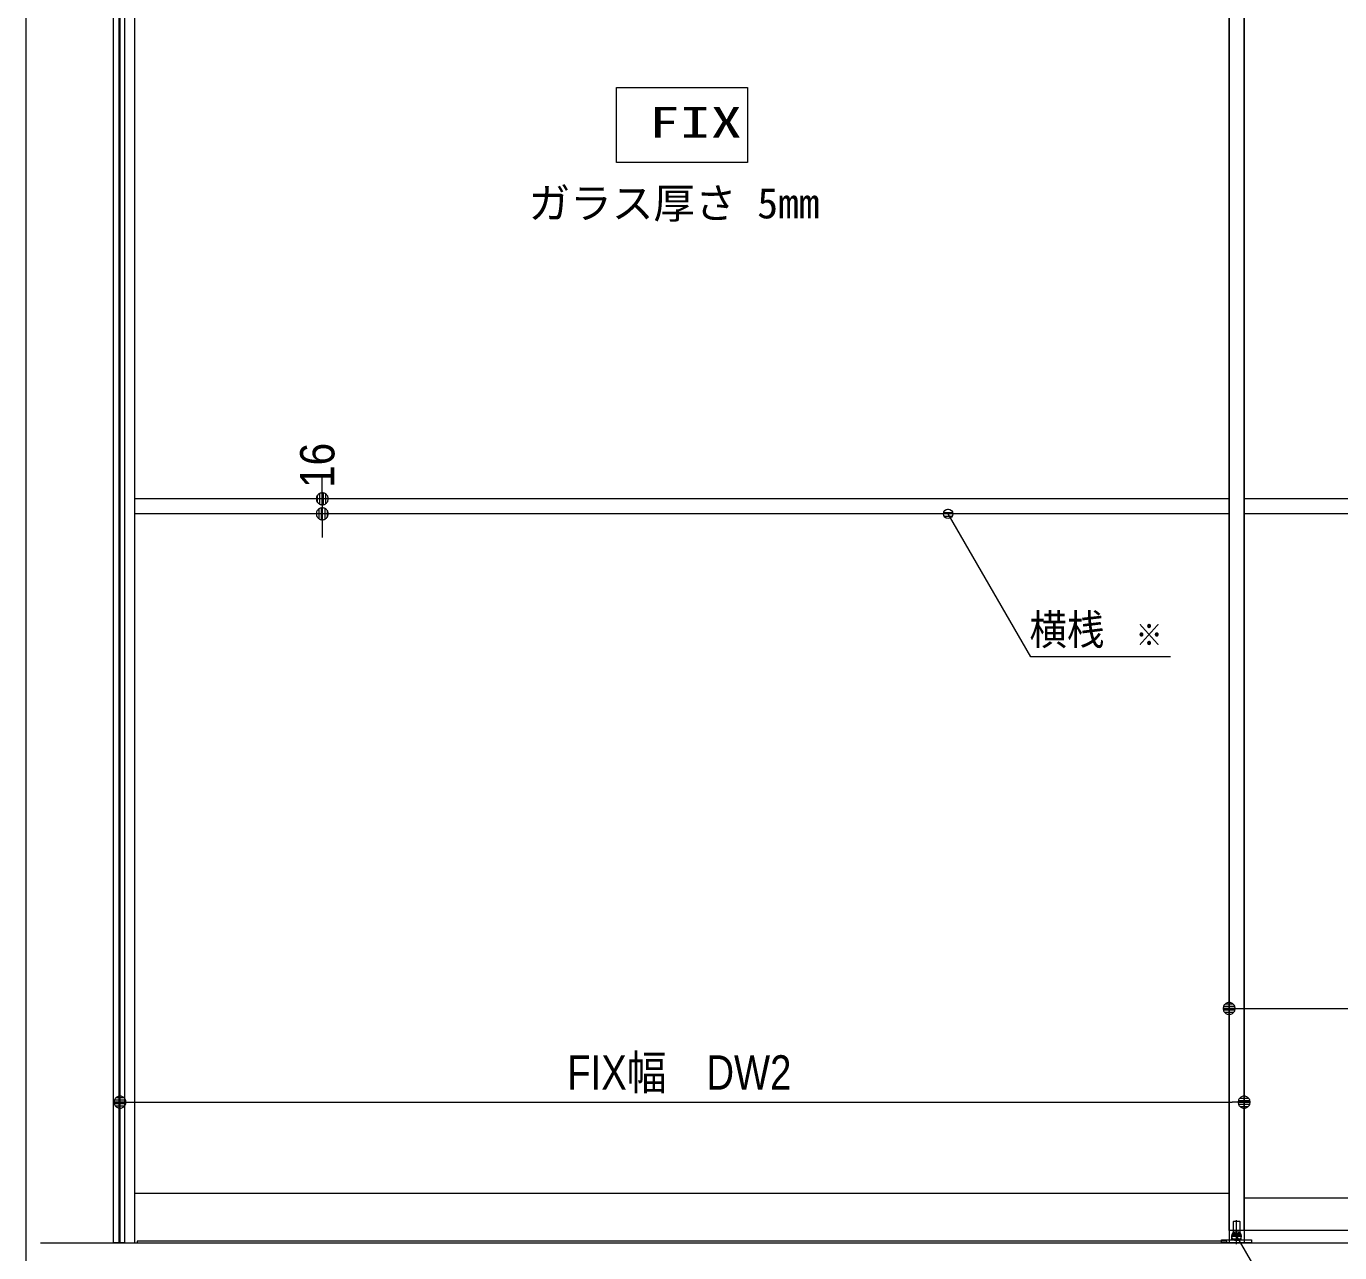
# Model space of a CAD drawing. Units: millimetres, scale not verified. Extents: x -6062 to 6062, y -3045 to 3045.
# Drawn here: x -5788 to -4385, y -2011 to -702 of the extents above; entities that cross this region are included whole.
import ezdxf
from ezdxf.enums import TextEntityAlignment as Align

# ---------------------------------------------------------------- set-up
doc = ezdxf.new("R2010")
doc.units = ezdxf.units.MM
doc.header["$LTSCALE"] = 20
for name, color, linetype, lineweight in [('0-0_2寸法-1', 7, 'Continuous', 9), ('0-1_0', 7, 'Continuous', 9), ('0-2_2寸法-2', 7, 'Continuous', 9), ('0-3_2寸法-3', 7, 'Continuous', 9), ('0-4_3一般', 7, 'Continuous', 9), ('0-5_1図面枠', 7, 'Continuous', 9)]:
    doc.layers.add(name, color=color, linetype=linetype, lineweight=lineweight)
doc.styles.add('ＭＳ ゴシック', font='')
doc.styles.add('ＭＳ Ｐゴシック', font='')
doc.styles.get('ＭＳ ゴシック').set_extended_font_data('MS Gothic')
doc.styles.get('ＭＳ Ｐゴシック').set_extended_font_data('MS PGothic')

# ---------------------------------------------------------------- blocks, each defined once
blk = doc.blocks.new('グループ-61')
at = {"layer": '0-4_3一般'}
for p, q in [((-78000, -40000), (-78000, 6840)), ((-79696.5, -40000), (19223.5, -40000))]:
    blk.add_line(p, q, dxfattribs=at)
blk = doc.blocks.new('グループ-62')
at = {"layer": '0-4_3一般'}
for p, q in [((-78000, 7000), (-78000, -40000)), ((-77680, -40000), (-77680, 6840)), ((-54320, 6840), (-54320, -40000)), ((-54000, 6840), (-54000, -40000)), ((-54320, -39740), (-54320, 6100)), ((-54000, -39740), (-54000, 6100)), ((-54320, -24120), (-77680, -24120)), ((-30640, -24120), (-54000, -24120)), ((-54320, -24440), (-77680, -24440)), ((-30640, -24440), (-54000, -24440)), ((-77680, -38940), (-54320, -38940)), ((-54000, -39040), (-30640, -39040)), ((-54160, -40027.8), (-54160, -39520)), ((-30320, -39740), (-54320, -39740)), ((-54235, -39560), (-54235, -39800)), ((-54235, -39800), (-54085, -39800)), ((-54086, -39800), (-54234, -39800)), ((-54234, -39800), (-54234, -39862)), ((-54095, -39550), (-54225, -39550)), ((-54086, -39800), (-54086, -39862)), ((-54085, -39800), (-54085, -39560)), ((-78000, -40000), (-54000, -40000)), ((-54370, -39970), (-77630, -39970)), ((-77630, -39970), (-77630, -40000)), ((-77630, -40000), (-54370, -40000)), ((-54480, -40000), (-54480, -39942)), ((-53840, -40000), (-54480, -40000)), ((-54370, -40000), (-54370, -39970)), ((-54260, -39922), (-54260, -39862)), ((-54260, -39922), (-54260, -39942)), ((-54060, -39922), (-54260, -39922)), ((-54060, -39922), (-54260, -39922)), ((-54120, -39862), (-54060, -39862)), ((-54060, -39922), (-54060, -39862)), ((-54060, -39942), (-53840, -39942)), ((-53840, -39942), (-53840, -40000))]:
    blk.add_line(p, q, dxfattribs=at)
for points in [[(-54480, -39942), (-54060, -39942), (-54060, -39922)], [(-54260, -39862), (-54200, -39862), (-54120, -39862)]]:
    blk.add_lwpolyline(points, dxfattribs=at)
for centre, start, end in [((-54225, -39560), 90, 180), ((-54095, -39560), 0, 90)]:
    blk.add_arc(centre, 10, start, end, dxfattribs=at)
blk = doc.blocks.new('グループ-63')
at = {"layer": '0-4_3一般'}
for name in ['グループ-61', 'グループ-62']:
    blk.add_blockref(name, (0, 0), dxfattribs=at)
blk = doc.blocks.new('_Dot')
at = {"layer": '0-1_0'}
for p, q in [((-10, 0), (-20, 0)), ((9.78, 2), (-9.78, 2)), ((7.99, 6), (-7.99, 6)), ((9.16, -3.98), (-9.16, -3.98)), ((6, -7.98), (-6, -7.98))]:
    blk.add_line(p, q, dxfattribs=at)
for points in [[(10, 0), (9.92, 1.25), (9.69, 2.49), (9.3, 3.68), (8.76, 4.82), (8.09, 5.88), (7.29, 6.85), (6.37, 7.71), (5.36, 8.44), (4.26, 9.05), (3.09, 9.51), (1.87, 9.82), (0.63, 9.98), (-0.63, 9.98), (-1.87, 9.82), (-3.09, 9.51), (-4.26, 9.05), (-5.36, 8.44), (-6.37, 7.71), (-7.29, 6.85), (-8.09, 5.88), (-8.76, 4.82), (-9.3, 3.68), (-9.69, 2.49), (-9.92, 1.25), (-10, 0), (0, 0)], [(-10, 0), (-9.92, -1.25), (-9.69, -2.49), (-9.3, -3.68), (-8.76, -4.82), (-8.09, -5.88), (-7.29, -6.85), (-6.37, -7.71), (-5.36, -8.44), (-4.26, -9.05), (-3.09, -9.51), (-1.87, -9.82), (-0.63, -9.98), (0.63, -9.98), (1.87, -9.82), (3.09, -9.51), (4.26, -9.05), (5.36, -8.44), (6.37, -7.71), (7.29, -6.85), (8.09, -5.88), (8.76, -4.82), (9.3, -3.68), (9.69, -2.49), (9.92, -1.25), (10, 0), (0, 0)]]:
    blk.add_lwpolyline(points, close=True, dxfattribs=at)
blk = doc.blocks.new('グループ-66')
at = {"layer": '0-4_3一般'}
blk.add_line((-78020, -40000), (-78020, 7000), dxfattribs=at)
blk.add_lwpolyline([(-78140, 7000), (-77900, 7000), (-77900, -40000), (-78140, -40000)], close=True, dxfattribs=at)
blk = doc.blocks.new('グループ-74')
at = {"layer": '0-5_1図面枠'}
blk.add_lwpolyline([(-80000, 55400), (80000, 55400), (80000, -55400), (-80000, -55400)], close=True, dxfattribs=at)
blk = doc.blocks.new('図面枠')
at = {"layer": '0-5_1図面枠'}
blk.add_blockref('グループ-74', (0, 0), dxfattribs=at)

msp = doc.modelspace()

# ---------------------------------------------------------------- linework, layer by layer
at = {"layer": '0-0_2寸法-1'}
for p, q in [((-4503.5, -1730), (-4503.3, -1730)), ((-4490.79, -1750), (-3316.21, -1750)), ((-5687.5, -1830), (-5687.3, -1830)), ((-4487.5, -1830), (-4487.3, -1830)), ((-5674.79, -1850), (-4500.21, -1850))]:
    msp.add_line(p, q, dxfattribs=at)
at = {"layer": '0-2_2寸法-2'}
for p, q in [((-5471.5, -1193.29), (-5471.5, -1180.58)), ((-5471.5, -1206), (-5471.5, -1222)), ((-5451.5, -1206), (-5451.3, -1206)), ((-5451.5, -1222), (-5451.3, -1222)), ((-5471.5, -1234.71), (-5471.5, -1247.42))]:
    msp.add_line(p, q, dxfattribs=at)
at = {"layer": '0-3_2寸法-3'}
for p, q in [((-4803.33, -1217.01), (-4803.67, -1217.01)), ((-4803.33, -1217.01), (-4803.67, -1217.01)), ((-4798.61, -1221.01), (-4808.39, -1221.01)), ((-4799.5, -1225.01), (-4807.5, -1225.01)), ((-4495.31, -1988.11), (-4495.69, -1988.11)), ((-4495.31, -1988.11), (-4495.69, -1988.11)), ((-4490.6, -1992.11), (-4500.4, -1992.11)), ((-4491.5, -1996.11), (-4499.5, -1996.11))]:
    msp.add_line(p, q, dxfattribs=at)
msp.add_lwpolyline([(-5017.5, -847), (-5157.5, -847), (-5157.5, -767), (-5017.5, -767)], close=True, dxfattribs=at)
for points in [[(-4566.16, -1374.84), (-4715.26, -1374.84), (-4803.5, -1222)], [(-4495.5, -1993.1), (-4347.18, -2250), (-4031.17, -2250)]]:
    msp.add_lwpolyline(points, dxfattribs=at)
for centre in [(-4803.5, -1222), (-4803.5, -1222), (-4495.5, -1993.1), (-4495.5, -1993.1)]:
    msp.add_circle(centre, 5.01, dxfattribs=at)

# ---------------------------------------------------------------- block references
at = {"layer": '0-0_2寸法-1', "xscale": 0.6356201, "yscale": 0.6356201, "rotation": 180}
for p in [(-4503.5, -1750), (-5687.5, -1850)]:
    msp.add_blockref('_Dot', p, dxfattribs=at)
at = {"layer": '0-0_2寸法-1', "xscale": 0.6356201, "yscale": 0.6356201}
msp.add_blockref('_Dot', (-4487.5, -1850), dxfattribs=at)
at = {"layer": '0-2_2寸法-2', "xscale": 0.6356201, "yscale": 0.6356201}
for p, rotation in [((-5471.5, -1206), 270), ((-5471.5, -1222), 90)]:
    msp.add_blockref('_Dot', p, dxfattribs=dict(at, rotation=rotation))
at = {"layer": '0-4_3一般', "xscale": 0.05, "yscale": 0.05}
for name in ['グループ-63', 'グループ-66']:
    msp.add_blockref(name, (-1787.5, 0), dxfattribs=at)
at = {"layer": '0-5_1図面枠', "xscale": 0.05, "yscale": 0.05}
msp.add_blockref('図面枠', (-1787.5, 0), dxfattribs=at)

# ---------------------------------------------------------------- texts
at = {"layer": '0-0_2寸法-1', "style": 'ＭＳ Ｐゴシック', "width": 0.85}
msp.add_text('FIX幅\u3000DW2', height=36.69, dxfattribs=at).set_placement((-5210, -1847.65), align=Align.BOTTOM_LEFT)
at = {"layer": '0-2_2寸法-2', "style": 'ＭＳ Ｐゴシック', "width": 0.9}
msp.add_text('16', height=36.66, rotation=90, dxfattribs=at).set_placement((-5447.53, -1194.33), align=Align.BOTTOM_LEFT)
at = {"layer": '0-3_2寸法-3', "style": 'ＭＳ ゴシック'}
for s, height, width, p in [('FIX', 32.55, 1.5, (-5123.25, -830.17)), ('横桟', 32.55, 0.9, (-4716.61, -1371.66)), ('※', 23.31, 0.9, (-4603.26, -1369.88))]:
    msp.add_text(s, height=height, dxfattribs=dict(at, width=width)).set_placement(p, align=Align.BOTTOM_LEFT)
msp.add_text('ガラス厚さ 5mm', height=32.55, dxfattribs=at).set_placement((-5251.29, -916.45), align=Align.BOTTOM_LEFT)

doc.saveas('drawing.dxf')
